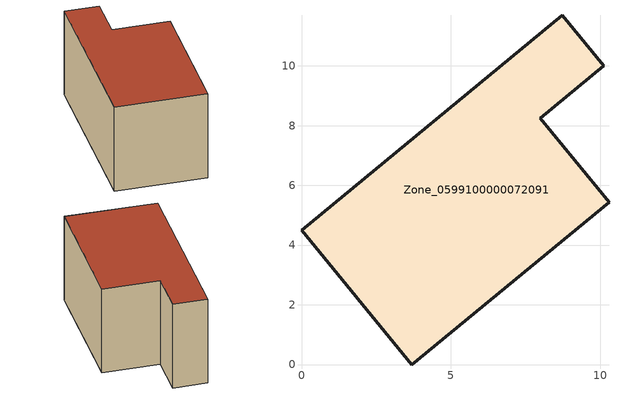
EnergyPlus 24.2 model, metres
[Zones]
Zone_0599100000072091
 floor ground (C_G): 3.69,0 0,4.5 8.74,11.69 10.13,10 7.99,8.24 10.3,5.43 z2.99
 wall outside (C_F): 10.13,10 8.74,11.69 0,4.5 3.69,0 10.3,5.43 7.99,8.24 10.13,10 z2.99:8.91
 roof outside (C_R): 10.3,5.43 7.99,8.24 10.13,10 8.74,11.69 0,4.5 3.69,0 z8.91
[BUILDING]
Pand.0599100000072091: North Axis=0; Terrain=City; Loads Convergence Tolerance Value=0.04; Temperature Convergence Tolerance Value=0.4; Solar Distribution=FullExterior; Maximum Number of Warmup Days=25; Minimum Number of Warmup Days=1
[Site:Location]
Rotterdam.The.Hague.AP_ZH_NLD Design_Conditions: Latitude=51.96; Longitude=4.45; Time Zone=1; Elevation=-4.5
[SITE:GROUNDTEMPERATURE:BUILDINGSURFACE]
18, 18, 18, 18, 18, 18, 18, 18, 18, 18, 18, 18
[MATERIAL] Thermal Absorptance=0.9; Solar Absorptance=0.7; Visible Absorptance=0.7
Name | Roughness | Thickness | Conductivity | Density | Specific Heat
G.TI.1946-1964 | MediumSmooth | 0.15 | 1 | 540 | 1210
F.TI.1946-1964 | Rough | 0.3 | 0.857143 | 1920 | 840
R.TI.1946-1964 | MediumRough | 0.2 | 0.277778 | 1500 | 1000
[CONSTRUCTION]
C_G: G.TI.1946-1964
C_F: F.TI.1946-1964
C_R: R.TI.1946-1964
[ZONE]
Zone_0599100000072091: Type=1; Multiplier=1; Ceiling Height=Autocalculate; Volume=Autocalculate; Floor Area=autocalculate; Part of Total Floor Area=Yes
[ZONEINFILTRATION:DESIGNFLOWRATE]
Infil_Zone_0599100000072091: Zone or ZoneList or Space or SpaceList=Zone_0599100000072091; Schedule=AlwaysOn; Design Flow Rate Calculation Method=Flow/Area; Flow Rate per Floor Area=0.003; Constant Term Coefficient=1; Temperature Term Coefficient=0; Velocity Term Coefficient=0; Velocity Squared Term Coefficient=0
[HVACTEMPLATE:ZONE:IDEALLOADSAIRSYSTEM]
Zone_0599100000072091: Maximum Heating Supply Air Temperature=50; Minimum Cooling Supply Air Temperature=13; Maximum Heating Supply Air Humidity Ratio=0.0156; Minimum Cooling Supply Air Humidity Ratio=0.0077; Heating Limit=NoLimit; Cooling Limit=NoLimit; Dehumidification Control Type=ConstantSensibleHeatRatio; Cooling Sensible Heat Ratio=0.7; Dehumidification Setpoint=60; Humidification Control Type=None; Humidification Setpoint=30; Outdoor Air Method=None; Outdoor Air Flow Rate per Person=0.00944; Outdoor Air Flow Rate per Zone Floor Area=0; Outdoor Air Flow Rate per Zone=0; Demand Controlled Ventilation Type=None; Outdoor Air Economizer Type=NoEconomizer; Heat Recovery Type=None; Sensible Heat Recovery Effectiveness=0.7; Latent Heat Recovery Effectiveness=0.65
[ZONECONTROL:THERMOSTAT]
ThermostatControl_Zone_0599100000072091: Zone or ZoneList=Zone_0599100000072091; Control Type Schedule=DualSetpointControlType; Control 1=Thermostat_Zone_0599100000072091; Temperature Difference Between Cutout And Setpoint=0
[THERMOSTATSETPOINT:DUALSETPOINT]
Thermostat_Zone_0599100000072091: Heating Setpoint Temperature Schedule=HeatingSetpoint_Zone_0599100000072091; Cooling Setpoint Temperature Schedule=CoolingSetpoint_Zone_0599100000072091
[SCHEDULE:COMPACT]
HeatingSetpoint_Zone_0599100000072091: Through: 12/31, For: AllDays, Until: 24:00, 21
CoolingSetpoint_Zone_0599100000072091: Through: 12/31, For: AllDays, Until: 24:00, 24
DualSetpointControlType: Through: 12/31, For: AllDays, Until: 24:00, 4
AlwaysOn: Through: 12/31, For: AllDays, Until: 24:00, 1
